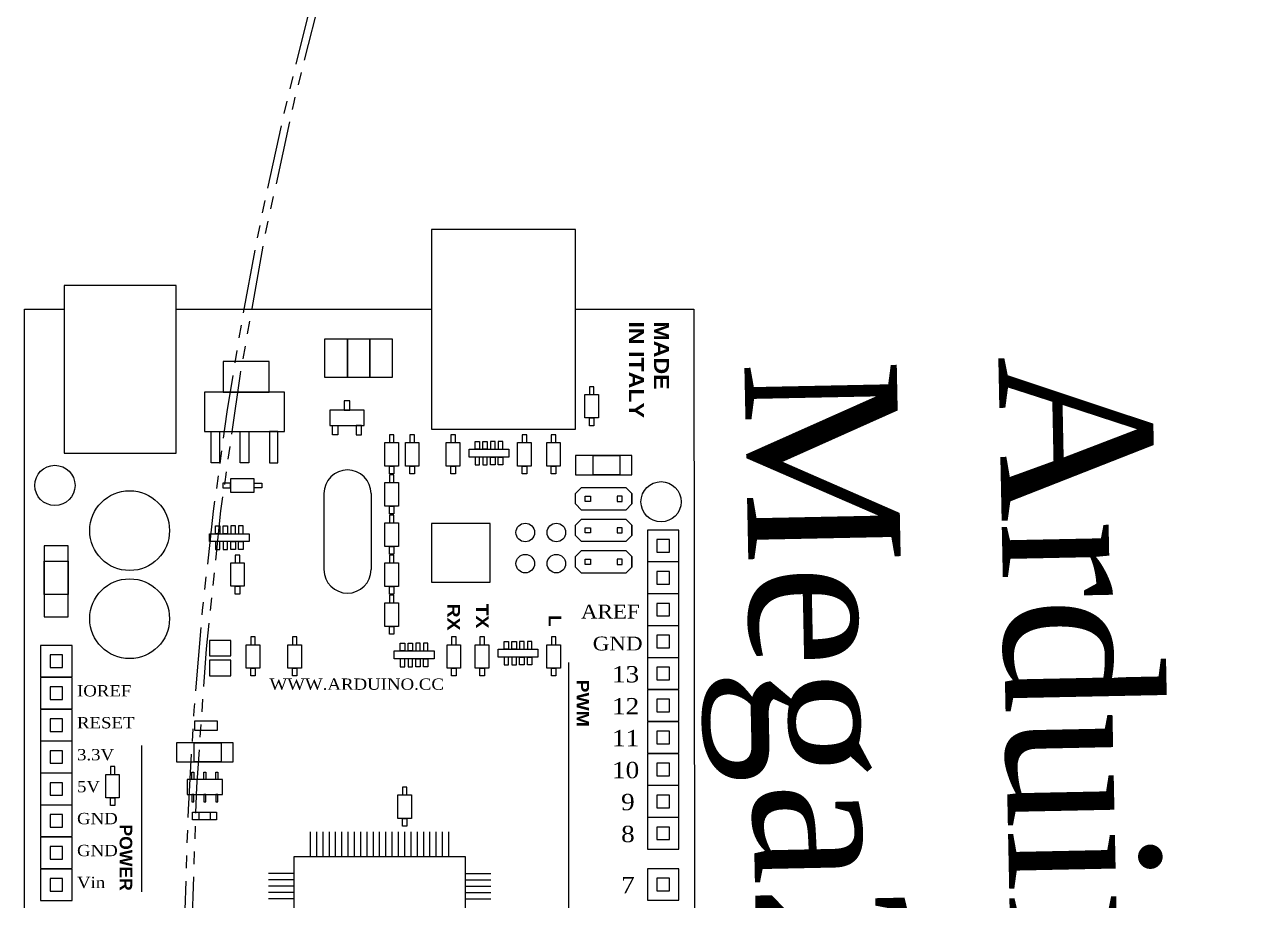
# Model space of a CAD drawing. Header units: centimetres. Extents: x 1 to 9408, y 0 to 2433.
# Drawn here: x 8873.94 to 8885.93, y 2351.89 to 2360.51 of the extents above; entities that cross this region are included whole.
import ezdxf

# ---------------------------------------------------------------- set-up
doc = ezdxf.new("R2010")
doc.units = ezdxf.units.CM
doc.header["$MEASUREMENT"] = 0
doc.linetypes.add('PHANTOM2', pattern=[1.25, 0.625, -0.125, 0.125, -0.125, 0.125, -0.125])
doc.layers.add('comment', color=131, linetype='Continuous')
doc.layers.add('tamhoatDongRobot', color=2, linetype='PHANTOM2', transparency=0.5)
doc.styles.add('comment', font='times.ttf', dxfattribs={"height": 1.5})
doc.styles.get("Standard").update_dxf_attribs({"font": 'times.ttf', "height": 2})

msp = doc.modelspace()

# ---------------------------------------------------------------- linework, layer by layer
for p, q in [((8876.88735, 2355.89599), (8876.88735, 2355.14698)), ((8877.35062, 2355.89599), (8877.35062, 2355.14698)), ((8879.36158, 2355.89587), (8879.42095, 2355.95524)), ((8879.36158, 2355.79289), (8879.36158, 2355.89587)), ((8879.42095, 2355.95524), (8879.85955, 2355.95524)), ((8879.85955, 2355.95524), (8879.91892, 2355.89587)), ((8879.42095, 2355.73352), (8879.36158, 2355.79289)), ((8879.85955, 2355.73352), (8879.42095, 2355.73352)), ((8879.91892, 2355.79289), (8879.85955, 2355.73352)), ((8879.36158, 2355.58546), (8879.42095, 2355.64483)), ((8879.42095, 2355.64483), (8879.85955, 2355.64483)), ((8879.85955, 2355.64483), (8879.91892, 2355.58546)), ((8879.36158, 2355.48248), (8879.36158, 2355.58546)), ((8879.42095, 2355.42311), (8879.36158, 2355.48248)), ((8879.91892, 2355.48248), (8879.85955, 2355.42311)), ((8879.85955, 2355.42311), (8879.42095, 2355.42311)), ((8879.36158, 2355.27505), (8879.42095, 2355.33442)), ((8879.36158, 2355.17207), (8879.36158, 2355.27505)), ((8879.42095, 2355.33442), (8879.85955, 2355.33442)), ((8879.85955, 2355.33442), (8879.91892, 2355.27505)), ((8879.42095, 2355.1127), (8879.36158, 2355.17207)), ((8879.91892, 2355.17207), (8879.85955, 2355.1127)), ((8879.85955, 2355.1127), (8879.42095, 2355.1127)), ((8879.29473, 2354.23368), (8879.29473, 2350.4102)), ((8875.09318, 2353.41707), (8875.09318, 2351.97784)), ((8876.75472, 2352.32113), (8876.75472, 2352.56868)), ((8876.81661, 2352.32113), (8876.81661, 2352.56868)), ((8876.8785, 2352.32113), (8876.8785, 2352.56868)), ((8876.94038, 2352.32113), (8876.94038, 2352.56868)), ((8877.00227, 2352.32113), (8877.00227, 2352.56868)), ((8877.06416, 2352.32113), (8877.06416, 2352.56868)), ((8877.12604, 2352.32113), (8877.12604, 2352.56868)), ((8877.18793, 2352.32113), (8877.18793, 2352.56868)), ((8877.24981, 2352.32113), (8877.24981, 2352.56868)), ((8877.3117, 2352.32113), (8877.3117, 2352.56868)), ((8877.37359, 2352.32113), (8877.37359, 2352.56868)), ((8877.43547, 2352.32113), (8877.43547, 2352.56868)), ((8877.49736, 2352.32113), (8877.49736, 2352.56868)), ((8877.55925, 2352.32113), (8877.55925, 2352.56868)), ((8877.62113, 2352.32113), (8877.62113, 2352.56868)), ((8877.68302, 2352.32113), (8877.68302, 2352.56868)), ((8877.74491, 2352.32113), (8877.74491, 2352.56868)), ((8877.80679, 2352.32113), (8877.80679, 2352.56868)), ((8877.86868, 2352.32113), (8877.86868, 2352.56868)), ((8877.93056, 2352.32113), (8877.93056, 2352.56868)), ((8877.99245, 2352.32113), (8877.99245, 2352.56868)), ((8878.05434, 2352.32113), (8878.05434, 2352.56868)), ((8878.11622, 2352.32113), (8878.11622, 2352.56868)), ((8876.58937, 2352.15577), (8876.34182, 2352.15577)), ((8878.28158, 2352.15577), (8878.52912, 2352.15577)), ((8876.58937, 2352.09389), (8876.34182, 2352.09389)), ((8876.58937, 2352.032), (8876.34182, 2352.032)), ((8878.28158, 2352.09389), (8878.52912, 2352.09389)), ((8878.28158, 2352.032), (8878.52912, 2352.032)), ((8876.58937, 2351.97012), (8876.34182, 2351.97012)), ((8876.58937, 2351.90823), (8876.34182, 2351.90823)), ((8878.28158, 2351.97012), (8878.52912, 2351.97012)), ((8878.28158, 2351.90823), (8878.52912, 2351.90823))]:
    msp.add_line(p, q)
at = {"color": 1}
for points in [[(8877.94726, 2358.49432), (8877.94726, 2356.52943), (8879.36198, 2356.52943), (8879.36198, 2358.49432)], [(8874.33186, 2357.94416), (8874.33186, 2356.29365), (8875.4322, 2356.29365), (8875.4322, 2357.94416)]]:
    msp.add_lwpolyline(points, close=True, dxfattribs=at)
for points in [[(8873.93888, 2357.70837), (8874.33186, 2357.70837)], [(8873.93888, 2345.44746), (8873.93888, 2345.44746), (8873.93888, 2357.70837)], [(8879.36198, 2357.70837), (8880.52686, 2357.70837), (8880.52686, 2357.70837), (8880.54091, 2345.76184), (8880.54091, 2345.76184), (8880.22653, 2345.44746), (8880.22653, 2345.44746), (8878.969, 2345.44746), (8878.969, 2345.44746), (8878.65462, 2345.13308), (8878.65462, 2345.13308), (8874.41046, 2345.13308)], [(8875.4322, 2357.70837), (8877.94726, 2357.70837)]]:
    msp.add_lwpolyline(points, dxfattribs=at)
for points in [[(8877.11758, 2357.41918), (8877.11758, 2357.03734), (8876.89713, 2357.03734), (8876.89713, 2357.41918)], [(8877.33804, 2357.41918), (8877.33804, 2357.03734), (8877.11758, 2357.03734), (8877.11758, 2357.41918)], [(8877.5585, 2357.41918), (8877.5585, 2357.03734), (8877.33804, 2357.03734), (8877.33804, 2357.41918)], [(8876.34839, 2356.89381), (8876.34839, 2357.19599), (8875.89562, 2357.19599), (8875.89562, 2356.89381)], [(8879.54338, 2356.8711), (8879.54338, 2356.94719), (8879.49945, 2356.94719), (8879.49945, 2356.8711)], [(8875.71116, 2356.89381), (8875.71116, 2356.50769), (8876.49931, 2356.50769), (8876.49931, 2356.89381)], [(8877.14078, 2356.71462), (8877.14078, 2356.80717), (8877.08735, 2356.80717), (8877.08735, 2356.71462)], [(8879.58771, 2356.8711), (8879.58771, 2356.63931), (8879.45388, 2356.63931), (8879.45388, 2356.8711)], [(8876.94566, 2356.71462), (8876.94566, 2356.56439), (8877.28247, 2356.56439), (8877.28247, 2356.71462)], [(8876.97057, 2356.47185), (8876.97057, 2356.56439), (8877.024, 2356.56439), (8877.024, 2356.47185)], [(8877.25756, 2356.47185), (8877.25756, 2356.56439), (8877.20413, 2356.56439), (8877.20413, 2356.47185)], [(8879.54338, 2356.63931), (8879.54338, 2356.56322), (8879.49945, 2356.56322), (8879.49945, 2356.63931)], [(8875.85929, 2356.50769), (8875.85929, 2356.19872), (8875.7765, 2356.19872), (8875.7765, 2356.50769)], [(8876.14663, 2356.50769), (8876.14663, 2356.19872), (8876.06384, 2356.19872), (8876.06384, 2356.50769)], [(8876.35118, 2356.50769), (8876.35118, 2356.19872), (8876.43397, 2356.19872), (8876.43397, 2356.50769)], [(8877.5754, 2356.39804), (8877.5754, 2356.47412), (8877.53147, 2356.47412), (8877.53147, 2356.39804)], [(8877.77788, 2356.39804), (8877.77788, 2356.47412), (8877.73395, 2356.47412), (8877.73395, 2356.39804)], [(8878.18117, 2356.39804), (8878.18117, 2356.47412), (8878.13724, 2356.47412), (8878.13724, 2356.39804)], [(8878.88239, 2356.39804), (8878.88239, 2356.47412), (8878.83846, 2356.47412), (8878.83846, 2356.39804)], [(8879.16894, 2356.39804), (8879.16894, 2356.47412), (8879.12501, 2356.47412), (8879.12501, 2356.39804)], [(8877.61973, 2356.39804), (8877.61973, 2356.16625), (8877.4859, 2356.16625), (8877.4859, 2356.39804)], [(8877.82221, 2356.39804), (8877.82221, 2356.16625), (8877.68838, 2356.16625), (8877.68838, 2356.39804)], [(8878.2255, 2356.39804), (8878.2255, 2356.16625), (8878.09168, 2356.16625), (8878.09168, 2356.39804)], [(8878.70683, 2356.3312), (8878.70683, 2356.25309), (8878.31496, 2356.25309), (8878.31496, 2356.3312)], [(8878.37476, 2356.3312), (8878.37476, 2356.40729), (8878.41869, 2356.40729), (8878.41869, 2356.3312)], [(8878.45088, 2356.3312), (8878.45088, 2356.40729), (8878.49481, 2356.40729), (8878.49481, 2356.3312)], [(8878.57092, 2356.3312), (8878.57092, 2356.40729), (8878.52699, 2356.40729), (8878.52699, 2356.3312)], [(8878.64703, 2356.3312), (8878.64703, 2356.40729), (8878.60311, 2356.40729), (8878.60311, 2356.3312)], [(8878.92672, 2356.39804), (8878.92672, 2356.16625), (8878.79289, 2356.16625), (8878.79289, 2356.39804)], [(8879.21327, 2356.39804), (8879.21327, 2356.16625), (8879.07944, 2356.16625), (8879.07944, 2356.39804)], [(8878.37476, 2356.25309), (8878.37476, 2356.17701), (8878.41869, 2356.17701), (8878.41869, 2356.25309)], [(8878.45088, 2356.25309), (8878.45088, 2356.17701), (8878.49481, 2356.17701), (8878.49481, 2356.25309)], [(8878.57092, 2356.25309), (8878.57092, 2356.17701), (8878.52699, 2356.17701), (8878.52699, 2356.25309)], [(8878.64703, 2356.25309), (8878.64703, 2356.17701), (8878.60311, 2356.17701), (8878.60311, 2356.25309)], [(8879.36158, 2356.26904), (8879.36158, 2356.08131), (8879.91892, 2356.08131), (8879.91892, 2356.26904)], [(8879.79938, 2356.26904), (8879.79938, 2356.08131), (8879.53546, 2356.08131), (8879.53546, 2356.26904)], [(8877.5754, 2356.16625), (8877.5754, 2356.09016), (8877.53147, 2356.09016), (8877.53147, 2356.16625)], [(8877.5754, 2356.00347), (8877.5754, 2356.07956), (8877.53147, 2356.07956), (8877.53147, 2356.00347)], [(8877.77788, 2356.16625), (8877.77788, 2356.09016), (8877.73395, 2356.09016), (8877.73395, 2356.16625)], [(8878.18117, 2356.16625), (8878.18117, 2356.09016), (8878.13724, 2356.09016), (8878.13724, 2356.16625)], [(8878.88239, 2356.16625), (8878.88239, 2356.09016), (8878.83846, 2356.09016), (8878.83846, 2356.16625)], [(8879.16894, 2356.16625), (8879.16894, 2356.09016), (8879.12501, 2356.09016), (8879.12501, 2356.16625)], [(8875.96709, 2355.99728), (8875.891, 2355.99728), (8875.891, 2355.95335), (8875.96709, 2355.95335)], [(8876.19888, 2356.04161), (8875.96709, 2356.04161), (8875.96709, 2355.90779), (8876.19888, 2355.90779)], [(8876.19888, 2355.99728), (8876.27497, 2355.99728), (8876.27497, 2355.95335), (8876.19888, 2355.95335)], [(8877.61973, 2356.00347), (8877.61973, 2355.77169), (8877.4859, 2355.77169), (8877.4859, 2356.00347)], [(8879.45765, 2355.87012), (8879.50914, 2355.87012), (8879.50914, 2355.81864), (8879.45765, 2355.81864)], [(8879.82285, 2355.87012), (8879.77136, 2355.87012), (8879.77136, 2355.81864), (8879.82285, 2355.81864)], [(8879.91892, 2355.89587), (8879.91892, 2355.89587), (8879.91892, 2355.79289), (8879.91892, 2355.79289)], [(8877.5754, 2355.77169), (8877.5754, 2355.6956), (8877.53147, 2355.6956), (8877.53147, 2355.77169)], [(8877.61973, 2355.60799), (8877.61973, 2355.3762), (8877.4859, 2355.3762), (8877.4859, 2355.60799)], [(8877.5754, 2355.60799), (8877.5754, 2355.68408), (8877.53147, 2355.68408), (8877.53147, 2355.60799)], [(8877.94445, 2355.60242), (8877.94445, 2355.02289), (8878.52398, 2355.02289), (8878.52398, 2355.60242)], [(8876.15166, 2355.50051), (8876.15166, 2355.42241), (8875.75979, 2355.42241), (8875.75979, 2355.50051)], [(8875.81959, 2355.50051), (8875.81959, 2355.5766), (8875.86352, 2355.5766), (8875.86352, 2355.50051)], [(8875.89571, 2355.50051), (8875.89571, 2355.5766), (8875.93964, 2355.5766), (8875.93964, 2355.50051)], [(8876.01575, 2355.50051), (8876.01575, 2355.5766), (8875.97182, 2355.5766), (8875.97182, 2355.50051)], [(8876.09186, 2355.50051), (8876.09186, 2355.5766), (8876.04793, 2355.5766), (8876.04793, 2355.50051)], [(8879.45765, 2355.55971), (8879.50914, 2355.55971), (8879.50914, 2355.50823), (8879.45765, 2355.50823)], [(8879.82285, 2355.55971), (8879.77136, 2355.55971), (8879.77136, 2355.50823), (8879.82285, 2355.50823)], [(8879.91892, 2355.58546), (8879.91892, 2355.58546), (8879.91892, 2355.48248), (8879.91892, 2355.48248)], [(8874.13408, 2354.6838), (8874.36875, 2354.6838), (8874.36875, 2355.38049), (8874.13408, 2355.38049)], [(8875.81959, 2355.42241), (8875.81959, 2355.34632), (8875.86352, 2355.34632), (8875.86352, 2355.42241)], [(8875.89571, 2355.42241), (8875.89571, 2355.34632), (8875.93964, 2355.34632), (8875.93964, 2355.42241)], [(8876.01575, 2355.42241), (8876.01575, 2355.34632), (8875.97182, 2355.34632), (8875.97182, 2355.42241)], [(8876.09186, 2355.42241), (8876.09186, 2355.34632), (8876.04793, 2355.34632), (8876.04793, 2355.42241)], [(8877.5754, 2355.3762), (8877.5754, 2355.30011), (8877.53147, 2355.30011), (8877.53147, 2355.3762)], [(8876.0588, 2355.21475), (8876.0588, 2355.29084), (8876.01487, 2355.29084), (8876.01487, 2355.21475)], [(8877.5754, 2355.21446), (8877.5754, 2355.29055), (8877.53147, 2355.29055), (8877.53147, 2355.21446)], [(8879.45765, 2355.2493), (8879.50914, 2355.2493), (8879.50914, 2355.19782), (8879.45765, 2355.19782)], [(8879.82285, 2355.2493), (8879.77136, 2355.2493), (8879.77136, 2355.19782), (8879.82285, 2355.19782)], [(8879.91892, 2355.27505), (8879.91892, 2355.27505), (8879.91892, 2355.17207), (8879.91892, 2355.17207)], [(8874.13408, 2355.23107), (8874.36875, 2355.23107), (8874.36875, 2354.90116), (8874.13408, 2354.90116)], [(8876.10313, 2355.21475), (8876.10313, 2354.98296), (8875.96931, 2354.98296), (8875.96931, 2355.21475)], [(8877.61973, 2355.21446), (8877.61973, 2354.98267), (8877.4859, 2354.98267), (8877.4859, 2355.21446)], [(8876.0588, 2354.98296), (8876.0588, 2354.90687), (8876.01487, 2354.90687), (8876.01487, 2354.98296)], [(8877.5754, 2354.98267), (8877.5754, 2354.90658), (8877.53147, 2354.90658), (8877.53147, 2354.98267)], [(8877.5754, 2354.81913), (8877.5754, 2354.89521), (8877.53147, 2354.89521), (8877.53147, 2354.81913)], [(8877.61973, 2354.81913), (8877.61973, 2354.58734), (8877.4859, 2354.58734), (8877.4859, 2354.81913)], [(8877.5754, 2354.58734), (8877.5754, 2354.51125), (8877.53147, 2354.51125), (8877.53147, 2354.58734)], [(8875.76243, 2354.45116), (8875.76243, 2354.29801), (8875.96927, 2354.29801), (8875.96927, 2354.45116)], [(8876.25507, 2354.40875), (8876.25507, 2354.17696), (8876.12124, 2354.17696), (8876.12124, 2354.40875)], [(8876.21074, 2354.40875), (8876.21074, 2354.48483), (8876.16681, 2354.48483), (8876.16681, 2354.40875)], [(8876.66499, 2354.40875), (8876.66499, 2354.17696), (8876.53116, 2354.17696), (8876.53116, 2354.40875)], [(8876.62066, 2354.40875), (8876.62066, 2354.48483), (8876.57673, 2354.48483), (8876.57673, 2354.40875)], [(8877.63881, 2354.34651), (8877.63881, 2354.4226), (8877.68274, 2354.4226), (8877.68274, 2354.34651)], [(8877.71492, 2354.34651), (8877.71492, 2354.4226), (8877.75885, 2354.4226), (8877.75885, 2354.34651)], [(8877.83496, 2354.34651), (8877.83496, 2354.4226), (8877.79104, 2354.4226), (8877.79104, 2354.34651)], [(8877.91108, 2354.34651), (8877.91108, 2354.4226), (8877.86715, 2354.4226), (8877.86715, 2354.34651)], [(8878.23221, 2354.40875), (8878.23221, 2354.17696), (8878.09839, 2354.17696), (8878.09839, 2354.40875)], [(8878.18788, 2354.40875), (8878.18788, 2354.48483), (8878.14395, 2354.48483), (8878.14395, 2354.40875)], [(8878.51008, 2354.40875), (8878.51008, 2354.17696), (8878.37626, 2354.17696), (8878.37626, 2354.40875)], [(8878.46575, 2354.40875), (8878.46575, 2354.48483), (8878.42183, 2354.48483), (8878.42183, 2354.40875)], [(8878.66077, 2354.3648), (8878.66077, 2354.44089), (8878.7047, 2354.44089), (8878.7047, 2354.3648)], [(8878.73689, 2354.3648), (8878.73689, 2354.44089), (8878.78082, 2354.44089), (8878.78082, 2354.3648)], [(8878.85693, 2354.3648), (8878.85693, 2354.44089), (8878.813, 2354.44089), (8878.813, 2354.3648)], [(8878.93305, 2354.3648), (8878.93305, 2354.44089), (8878.88912, 2354.44089), (8878.88912, 2354.3648)], [(8879.21391, 2354.40875), (8879.21391, 2354.17696), (8879.08009, 2354.17696), (8879.08009, 2354.40875)], [(8879.16958, 2354.40875), (8879.16958, 2354.48483), (8879.12566, 2354.48483), (8879.12566, 2354.40875)], [(8877.97088, 2354.34651), (8877.97088, 2354.2684), (8877.57901, 2354.2684), (8877.57901, 2354.34651)], [(8878.99285, 2354.3648), (8878.99285, 2354.28669), (8878.60098, 2354.28669), (8878.60098, 2354.3648)], [(8878.66077, 2354.28669), (8878.66077, 2354.21061), (8878.7047, 2354.21061), (8878.7047, 2354.28669)], [(8878.73689, 2354.28669), (8878.73689, 2354.21061), (8878.78082, 2354.21061), (8878.78082, 2354.28669)], [(8878.85693, 2354.28669), (8878.85693, 2354.21061), (8878.813, 2354.21061), (8878.813, 2354.28669)], [(8878.93305, 2354.28669), (8878.93305, 2354.21061), (8878.88912, 2354.21061), (8878.88912, 2354.28669)], [(8875.76243, 2354.25487), (8875.76243, 2354.10173), (8875.96927, 2354.10173), (8875.96927, 2354.25487)], [(8876.21074, 2354.17696), (8876.21074, 2354.10087), (8876.16681, 2354.10087), (8876.16681, 2354.17696)], [(8876.62066, 2354.17696), (8876.62066, 2354.10087), (8876.57673, 2354.10087), (8876.57673, 2354.17696)], [(8877.63881, 2354.2684), (8877.63881, 2354.19232), (8877.68274, 2354.19232), (8877.68274, 2354.2684)], [(8877.71492, 2354.2684), (8877.71492, 2354.19232), (8877.75885, 2354.19232), (8877.75885, 2354.2684)], [(8877.83496, 2354.2684), (8877.83496, 2354.19232), (8877.79104, 2354.19232), (8877.79104, 2354.2684)], [(8877.91108, 2354.2684), (8877.91108, 2354.19232), (8877.86715, 2354.19232), (8877.86715, 2354.2684)], [(8878.18788, 2354.17696), (8878.18788, 2354.10087), (8878.14395, 2354.10087), (8878.14395, 2354.17696)], [(8878.46575, 2354.17696), (8878.46575, 2354.10087), (8878.42183, 2354.10087), (8878.42183, 2354.17696)], [(8879.16958, 2354.17696), (8879.16958, 2354.10087), (8879.12566, 2354.10087), (8879.12566, 2354.17696)], [(8875.8375, 2353.65867), (8875.8375, 2353.56507), (8875.61664, 2353.56507), (8875.61664, 2353.65867)], [(8875.4371, 2353.44291), (8875.4371, 2353.25517), (8875.99445, 2353.25517), (8875.99445, 2353.44291)], [(8875.87491, 2353.44291), (8875.87491, 2353.25517), (8875.61098, 2353.25517), (8875.61098, 2353.44291)], [(8874.82915, 2353.13286), (8874.82915, 2353.20895), (8874.78522, 2353.20895), (8874.78522, 2353.13286)], [(8874.87348, 2353.13286), (8874.87348, 2352.90107), (8874.73966, 2352.90107), (8874.73966, 2353.13286)], [(8875.54079, 2353.08257), (8875.54079, 2352.93428), (8875.89009, 2352.93428), (8875.89009, 2353.08257)], [(8875.58769, 2353.08257), (8875.58769, 2353.1541), (8875.60686, 2353.1541), (8875.60686, 2353.08257)], [(8875.70586, 2353.08257), (8875.70586, 2353.1541), (8875.72502, 2353.1541), (8875.72502, 2353.08257)], [(8875.82403, 2353.08257), (8875.82403, 2353.1541), (8875.84319, 2353.1541), (8875.84319, 2353.08257)], [(8877.70338, 2352.92986), (8877.70338, 2353.00595), (8877.65945, 2353.00595), (8877.65945, 2352.92986)], [(8874.82915, 2352.90107), (8874.82915, 2352.82499), (8874.78522, 2352.82499), (8874.78522, 2352.90107)], [(8875.58769, 2352.93428), (8875.58769, 2352.86275), (8875.60686, 2352.86275), (8875.60686, 2352.93428)], [(8875.70586, 2352.93428), (8875.70586, 2352.86275), (8875.72502, 2352.86275), (8875.72502, 2352.93428)], [(8875.82403, 2352.93428), (8875.82403, 2352.86275), (8875.84319, 2352.86275), (8875.84319, 2352.93428)], [(8877.74771, 2352.92986), (8877.74771, 2352.69807), (8877.61389, 2352.69807), (8877.61389, 2352.92986)], [(8875.8306, 2352.75994), (8875.8306, 2352.68601), (8875.59292, 2352.68601), (8875.59292, 2352.75994)], [(8875.76593, 2352.75994), (8875.76593, 2352.68601), (8875.66002, 2352.68601), (8875.66002, 2352.75994)], [(8877.70338, 2352.69807), (8877.70338, 2352.62199), (8877.65945, 2352.62199), (8877.65945, 2352.69807)], [(8876.58937, 2352.32113), (8876.58937, 2350.62892), (8878.28158, 2350.62892), (8878.28158, 2352.32113)]]:
    msp.add_lwpolyline(points, close=True)
at = {"color": 9}
for points in [[(8880.07182, 2355.53665), (8880.07182, 2355.22722), (8880.38125, 2355.22722), (8880.38125, 2355.53665)], [(8880.16464, 2355.44383), (8880.16464, 2355.32005), (8880.28842, 2355.32005), (8880.28842, 2355.44383)], [(8880.07182, 2355.22227), (8880.07182, 2354.91284), (8880.38125, 2354.91284), (8880.38125, 2355.22227)], [(8880.16464, 2355.12944), (8880.16464, 2355.00567), (8880.28842, 2355.00567), (8880.28842, 2355.12944)], [(8880.07182, 2354.90789), (8880.07182, 2354.59846), (8880.38125, 2354.59846), (8880.38125, 2354.90789)], [(8880.16464, 2354.81506), (8880.16464, 2354.69129), (8880.28842, 2354.69129), (8880.28842, 2354.81506)], [(8880.07182, 2354.59351), (8880.07182, 2354.28408), (8880.38125, 2354.28408), (8880.38125, 2354.59351)], [(8874.09855, 2354.40117), (8874.09855, 2354.09173), (8874.40798, 2354.09173), (8874.40798, 2354.40117)], [(8880.16464, 2354.50068), (8880.16464, 2354.37691), (8880.28842, 2354.37691), (8880.28842, 2354.50068)], [(8874.19138, 2354.30834), (8874.19138, 2354.18456), (8874.31515, 2354.18456), (8874.31515, 2354.30834)], [(8880.07182, 2354.27913), (8880.07182, 2353.96969), (8880.38125, 2353.96969), (8880.38125, 2354.27913)], [(8880.16464, 2354.1863), (8880.16464, 2354.06252), (8880.28842, 2354.06252), (8880.28842, 2354.1863)], [(8874.09855, 2354.08678), (8874.09855, 2353.77735), (8874.40798, 2353.77735), (8874.40798, 2354.08678)], [(8874.19138, 2353.99395), (8874.19138, 2353.87018), (8874.31515, 2353.87018), (8874.31515, 2353.99395)], [(8880.07182, 2353.96474), (8880.07182, 2353.65531), (8880.38125, 2353.65531), (8880.38125, 2353.96474)], [(8880.16464, 2353.87191), (8880.16464, 2353.74814), (8880.28842, 2353.74814), (8880.28842, 2353.87191)], [(8874.09855, 2353.7724), (8874.09855, 2353.46297), (8874.40798, 2353.46297), (8874.40798, 2353.7724)], [(8874.19138, 2353.67957), (8874.19138, 2353.5558), (8874.31515, 2353.5558), (8874.31515, 2353.67957)], [(8880.07182, 2353.65036), (8880.07182, 2353.34093), (8880.38125, 2353.34093), (8880.38125, 2353.65036)], [(8874.09855, 2353.45802), (8874.09855, 2353.14859), (8874.40798, 2353.14859), (8874.40798, 2353.45802)], [(8880.16464, 2353.55753), (8880.16464, 2353.43376), (8880.28842, 2353.43376), (8880.28842, 2353.55753)], [(8874.19138, 2353.36519), (8874.19138, 2353.24142), (8874.31515, 2353.24142), (8874.31515, 2353.36519)], [(8880.07182, 2353.33598), (8880.07182, 2353.02655), (8880.38125, 2353.02655), (8880.38125, 2353.33598)], [(8880.16464, 2353.24315), (8880.16464, 2353.11938), (8880.28842, 2353.11938), (8880.28842, 2353.24315)], [(8874.09855, 2353.14364), (8874.09855, 2352.8342), (8874.40798, 2352.8342), (8874.40798, 2353.14364)], [(8874.19138, 2353.05081), (8874.19138, 2352.92703), (8874.31515, 2352.92703), (8874.31515, 2353.05081)], [(8880.07182, 2353.0216), (8880.07182, 2352.71217), (8880.38125, 2352.71217), (8880.38125, 2353.0216)], [(8880.16464, 2352.92877), (8880.16464, 2352.80499), (8880.28842, 2352.80499), (8880.28842, 2352.92877)], [(8874.09855, 2352.82925), (8874.09855, 2352.51982), (8874.40798, 2352.51982), (8874.40798, 2352.82925)], [(8874.19138, 2352.73642), (8874.19138, 2352.61265), (8874.31515, 2352.61265), (8874.31515, 2352.73642)], [(8880.07182, 2352.70721), (8880.07182, 2352.39778), (8880.38125, 2352.39778), (8880.38125, 2352.70721)], [(8880.16464, 2352.61438), (8880.16464, 2352.49061), (8880.28842, 2352.49061), (8880.28842, 2352.61438)], [(8874.09855, 2352.51487), (8874.09855, 2352.20544), (8874.40798, 2352.20544), (8874.40798, 2352.51487)], [(8874.19138, 2352.42204), (8874.19138, 2352.29827), (8874.31515, 2352.29827), (8874.31515, 2352.42204)], [(8874.09855, 2352.20049), (8874.09855, 2351.89106), (8874.40798, 2351.89106), (8874.40798, 2352.20049)], [(8880.07182, 2352.2042), (8880.07182, 2351.89477), (8880.38125, 2351.89477), (8880.38125, 2352.2042)], [(8874.19138, 2352.10766), (8874.19138, 2351.98389), (8874.31515, 2351.98389), (8874.31515, 2352.10766)], [(8880.16464, 2352.11137), (8880.16464, 2351.9876), (8880.28842, 2351.9876), (8880.28842, 2352.11137)]]:
    msp.add_lwpolyline(points, close=True, dxfattribs=at)
at = {"color": 1}
for centre in [(8874.23921, 2355.97555), (8880.20505, 2355.81465)]:
    msp.add_circle(centre, 0.19804, dxfattribs=at)
for centre, radius in [((8874.9749, 2355.53097), 0.39225), ((8878.86838, 2355.51244), 0.09125), ((8879.1745, 2355.51244), 0.09125), ((8878.86838, 2355.20632), 0.09125), ((8879.1745, 2355.20632), 0.09125), ((8874.9749, 2354.66456), 0.39225)]:
    msp.add_circle(centre, radius)
for centre, start, end in [((8877.11898, 2355.89599), 0, 180), ((8877.11898, 2355.14698), 180, 0)]:
    msp.add_arc(centre, 0.23163, start, end)
at = {"layer": 'tamhoatDongRobot'}
for centre, radius, start, end in [((8913.62992, 2351.05052), 38.0476, 71.083112, 204.160845), ((8913.52307, 2351.05052), 38.01316, 108.730307, 204.226872)]:
    msp.add_arc(centre, radius, start, end, dxfattribs=at)

# ---------------------------------------------------------------- texts
at = {"width": 1.1}
for s, height, p in [('AREF', 0.13615, (8879.4167, 2354.66624)), ('GND', 0.13615, (8879.53272, 2354.35186)), ('13', 0.160904, (8879.7226, 2354.03747)), ('WWW.ARDUINO.CC', 0.1113953, (8876.35107, 2353.9646)), ('IOREF', 0.111395, (8874.45715, 2353.8996)), ('12', 0.160904, (8879.7226, 2353.72309)), ('RESET', 0.111395, (8874.45715, 2353.58522)), ('11', 0.160904, (8879.7226, 2353.40871)), ('3.3V', 0.111395, (8874.45715, 2353.27084)), ('10', 0.160904, (8879.7226, 2353.09433)), ('5V', 0.111395, (8874.45715, 2352.95645)), ('9', 0.1609, (8879.81162, 2352.77994)), ('GND', 0.111395, (8874.45715, 2352.64207)), ('8', 0.1609, (8879.81162, 2352.46556)), ('GND', 0.111395, (8874.45715, 2352.32769)), ('Vin', 0.111395, (8874.45715, 2352.01331)), ('7', 0.1609, (8879.81162, 2351.96255))]:
    msp.add_text(s, height=height, dxfattribs=at).set_placement(p)
at = {"attachment_point": 1, "rotation": 270}
for s, width, insert, char_height in [('{\\fArial|b1|i0|c0|p34;\\W1.1;MADE\\PIN ITALY}', 1.1773781, (8880.28393, 2357.58969), 0.1485271), ('{\\fArial|b1|i0|c0|p34;\\W1.1;RX}', 1.1773781, (8878.22616, 2354.81252), 0.1237726), ('{\\fArial|b1|i0|c0|p34;\\W1.1;TX}', 1.1773781, (8878.50691, 2354.81252), 0.1237726), ('{\\fArial|b1|i0|c0|p34;\\W1.1;L}', 1.1773781, (8879.22269, 2354.70146), 0.1237726), ('{\\fArial|b1|i0|c0|p34;\\W1.1;PWM}', 1.1773781, (8879.49719, 2354.06534), 0.1237726), ('{\\fArial|b1|i0|c0|p34;POWER}', 0.6707123, (8875.00034, 2352.64018), 0.1237726)]:
    msp.add_mtext_dynamic_manual_height_columns(s, width=width, gutter_width=0.12377, heights=[0], dxfattribs=dict(at, insert=insert, char_height=char_height))
at = {"layer": 'comment', "insert": (8885.02326, 2357.27876), "char_height": 1.5, "attachment_point": 1, "rotation": 271.173539, "style": 'comment'}
msp.add_mtext_dynamic_manual_height_columns('Arduino\\PMega2560', width=10.9282113, gutter_width=5, heights=[0], dxfattribs=at)

doc.saveas('drawing.dxf')
